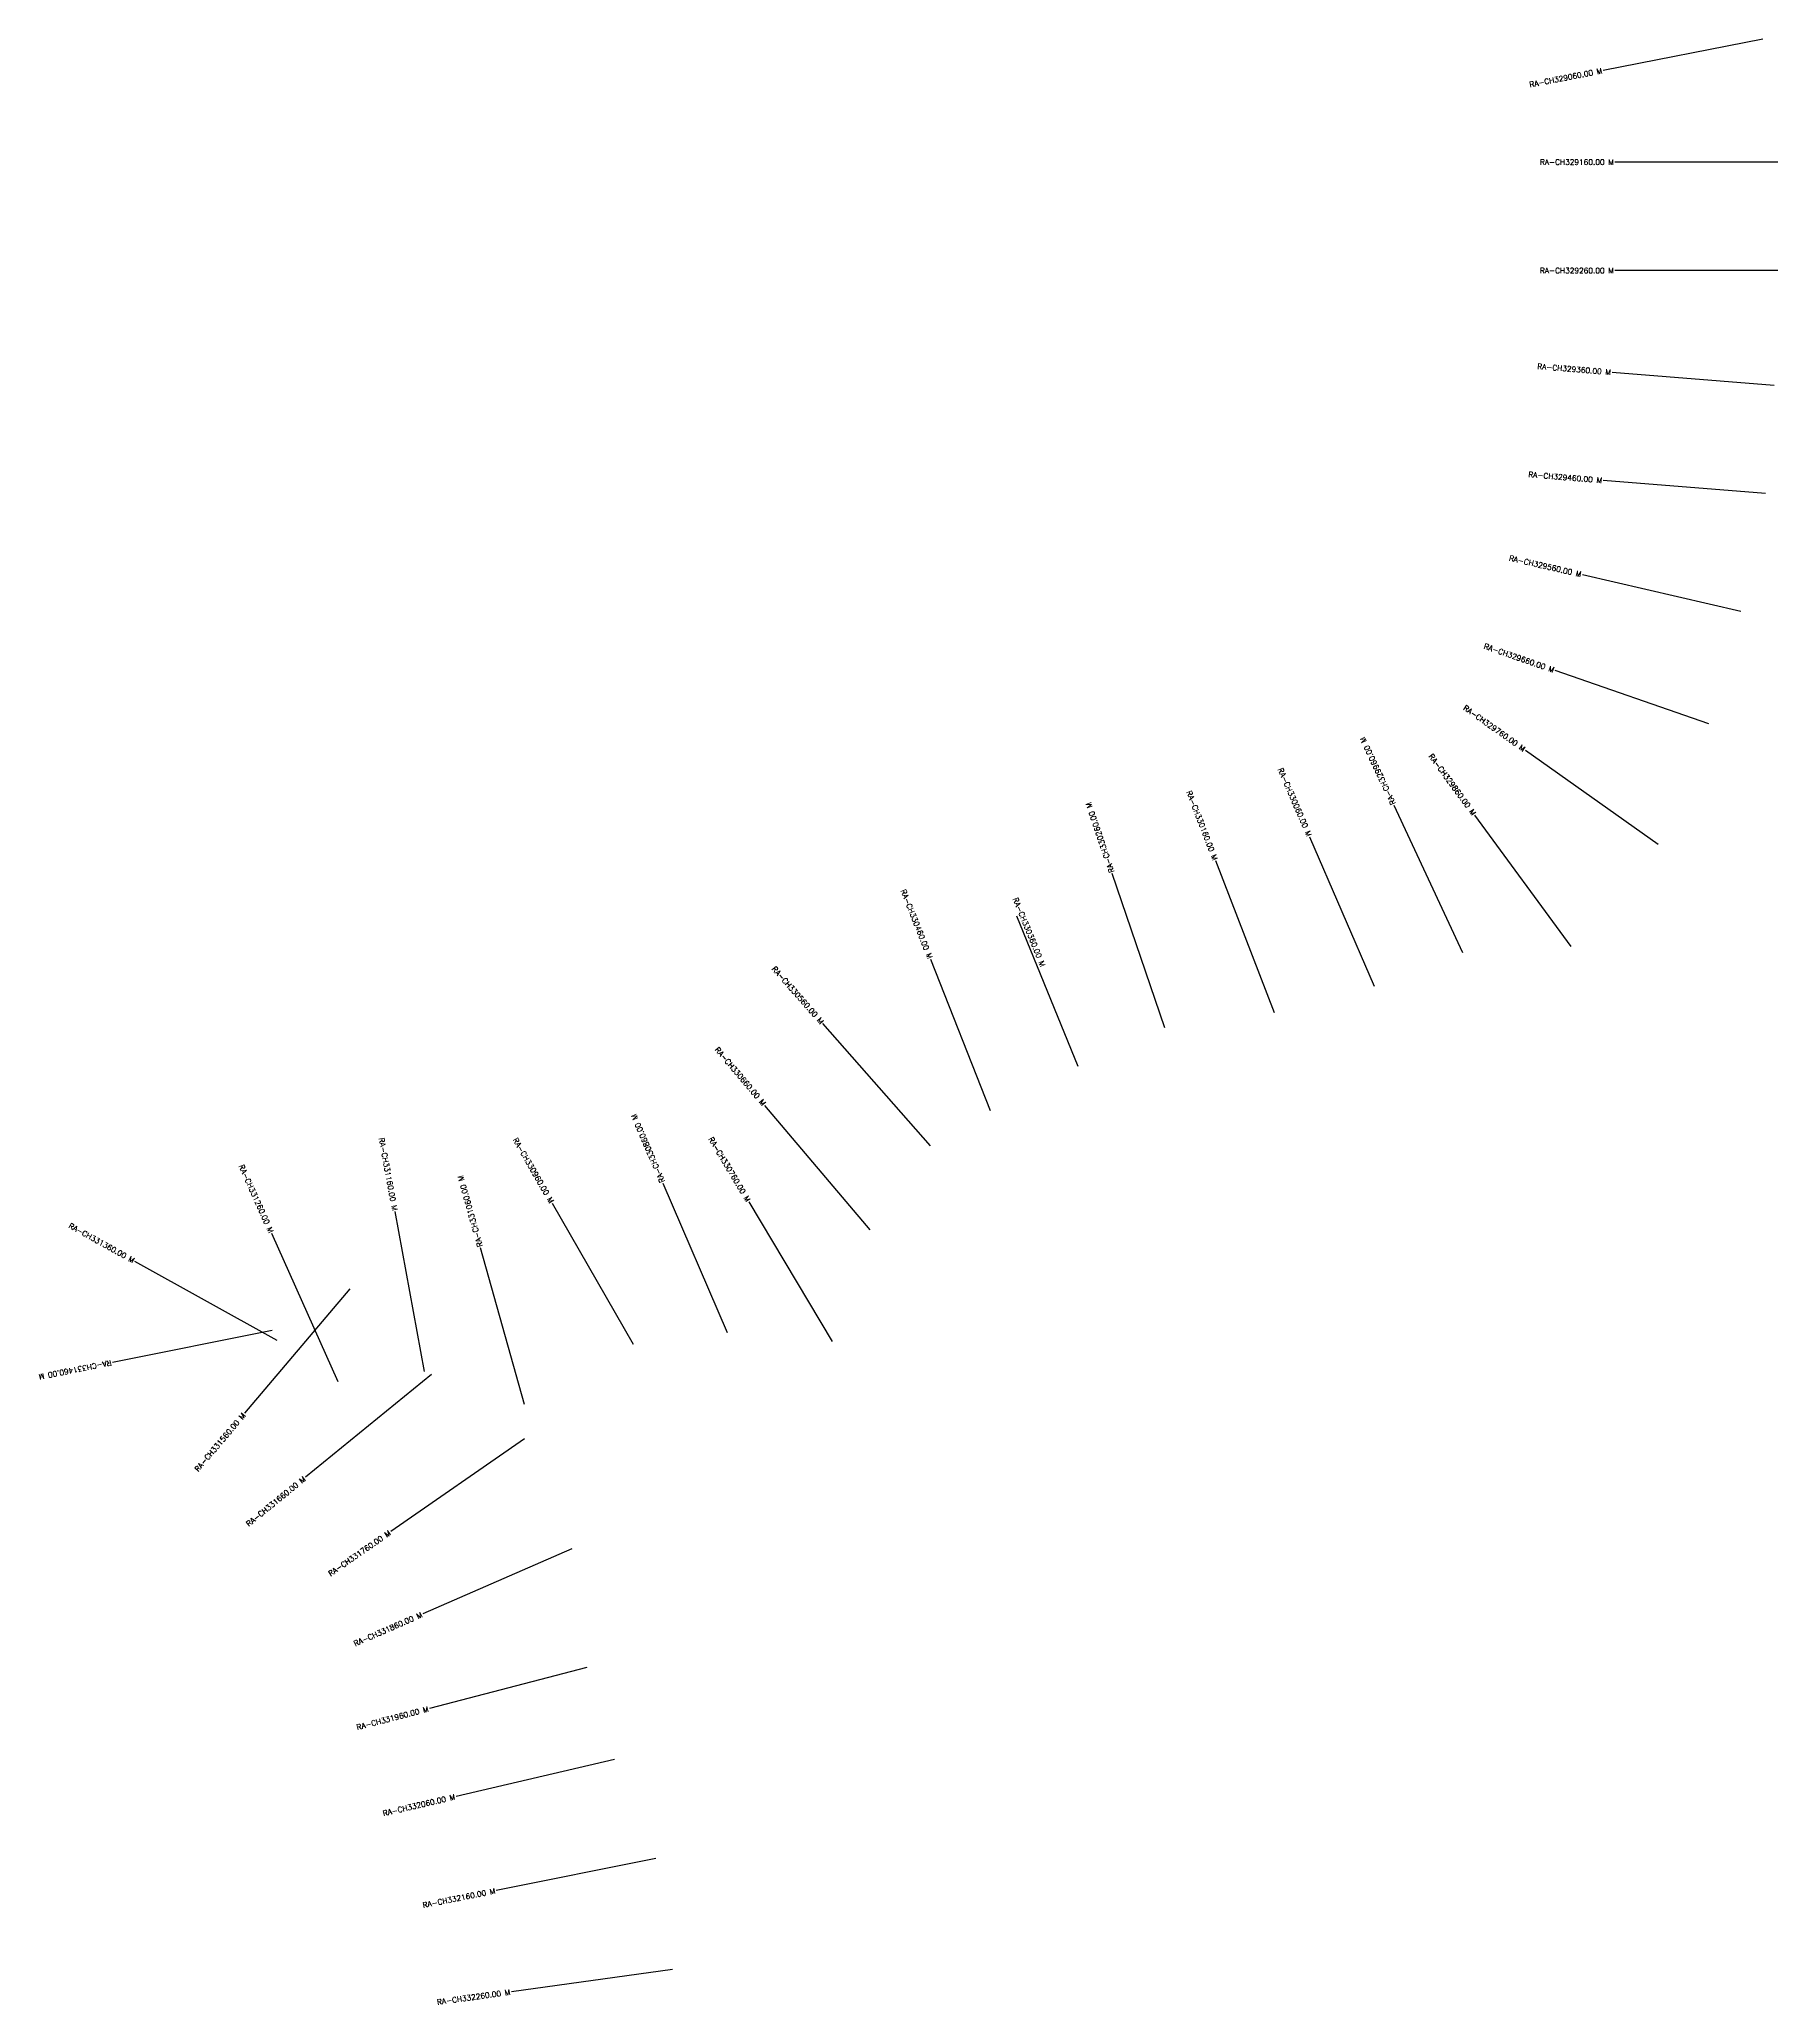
# Model space of a CAD drawing. Header units: metres. Extents: x 288417 to 293389, y 1993019 to 1996921.
# Drawn here: x 288417 to 290020, y 1993019 to 1994830 of the extents above; entities that cross this region are included whole.
import ezdxf
from ezdxf.enums import TextEntityAlignment as Align

# ---------------------------------------------------------------- set-up
doc = ezdxf.new("R2010")
doc.units = ezdxf.units.M
doc.header["$MEASUREMENT"] = 0
doc.layers.add('CS', color=134, linetype='Continuous')
doc.layers.add('CSMark', color=6, linetype='Continuous')
doc.styles.get("Standard").update_dxf_attribs({"font": 'simplex.shx'})

msp = doc.modelspace()

# ---------------------------------------------------------------- linework, layer by layer
at = {"layer": 'CS'}
for p, q in [((290006.1, 1994830.2), (289858.9, 1994801.5)), ((290019.8, 1994717), (289869.8, 1994717)), ((290019.8, 1994617), (289869.8, 1994617)), ((290016.6, 1994511), (289867.1, 1994523.2)), ((290008.4, 1994411.4), (289858.9, 1994423.5)), ((289985.8, 1994302.9), (289839.7, 1994336.7)), ((289956.3, 1994199.1), (289814.6, 1994248.4)), ((289909.6, 1994088.1), (289787.2, 1994174.8)), ((289729.6, 1993988.3), (289666.1, 1994124.1)), ((289829.4, 1993994.1), (289740.7, 1994115)), ((289648.2, 1993957.2), (289588.5, 1994094.8)), ((289555.8, 1993932.9), (289501.8, 1994072.9)), ((289454.8, 1993919.2), (289406.4, 1994061.2)), ((289375, 1993883.3), (289318.3, 1994022.1)), ((289294.2, 1993842.6), (289239, 1993982.1)), ((289238.8, 1993810.3), (289139.6, 1993922.9)), ((289183.1, 1993733), (289086.2, 1993847.5)), ((289051.7, 1993638), (288992.3, 1993775.7)), ((288772.4, 1993602.2), (288745.2, 1993749.7)), ((288965.1, 1993627.3), (288890.2, 1993757.3)), ((289148.6, 1993629.9), (289071.5, 1993758.6)), ((288692.9, 1993592.8), (288631.5, 1993729.6)), ((288864.5, 1993571.8), (288823.9, 1993716.2)), ((288636.5, 1993630.8), (288505.4, 1993703.7)), ((288703.5, 1993678.4), (288606.5, 1993563.9)), ((288631.8, 1993640), (288484.7, 1993610.7)), ((288778.7, 1993599.6), (288662.5, 1993504.8)), ((288864.5, 1993540.2), (288741.2, 1993454.8)), ((288908.3, 1993439), (288770.8, 1993378.9)), ((288922, 1993329.5), (288776.8, 1993291.7)), ((288947.5, 1993244.7), (288801.4, 1993210.6)), ((288985.6, 1993153.4), (288838.5, 1993123.9)), ((289000.9, 1993051.2), (288852.4, 1993030.6))]:
    msp.add_line(p, q, dxfattribs=at)

# ---------------------------------------------------------------- texts
at = {"layer": 'CSMark'}
for s, rotation, p in [('RA-CH329060.00 M', 11.0134, (289857.9, 1994801.3)), ('RA-CH329360.00 M', 355.3457, (289866.1, 1994523.3)), ('RA-CH329460.00 M', 355.3457, (289857.9, 1994423.6)), ('RA-CH329560.00 M', 346.9957, (289838.7, 1994336.9)), ('RA-CH329660.00 M', 340.8116, (289813.6, 1994248.7)), ('RA-CH329760.00 M', 324.674, (289786.4, 1994175.4)), ('RA-CH329860.00 M', 306.2688, (289740.1, 1994115.8)), ('RA-CH330060.00 M', 293.4405, (289588.2, 1994095.8)), ('RA-CH330160.00 M', 291.094, (289501.4, 1994073.8)), ('RA-CH330460.00 M', 291.6109, (289238.6, 1993983)), ('RA-CH330360.00 M', 292.2344, (289342.6, 1993975.8)), ('RA-CH330560.00 M', 311.3801, (289139, 1993923.6)), ('RA-CH330660.00 M', 310.2141, (289085.6, 1993848.3)), ('RA-CH331160.00 M', 280.4579, (288745, 1993750.7)), ('RA-CH330960.00 M', 299.9542, (288889.7, 1993758.1)), ('RA-CH330760.00 M', 300.9478, (289071, 1993759.4)), ('RA-CH331260.00 M', 294.1523, (288631.1, 1993730.5)), ('RA-CH331360.00 M', 330.9306, (288504.5, 1993704.2)), ('RA-CH331560.00 M', 49.7343, (288605.9, 1993563.1)), ('RA-CH331660.00 M', 39.2323, (288661.7, 1993504.1)), ('RA-CH331760.00 M', 34.7443, (288740.4, 1993454.2)), ('RA-CH331860.00 M', 23.598, (288769.9, 1993378.5)), ('RA-CH331960.00 M', 14.5894, (288775.8, 1993291.4)), ('RA-CH332060.00 M', 13.1442, (288800.4, 1993210.4)), ('RA-CH332160.00 M', 11.3481, (288837.5, 1993123.7)), ('RA-CH332260.00 M', 7.901, (288851.4, 1993030.4))]:
    msp.add_text(s, height=5, rotation=rotation, dxfattribs=at).set_placement(p, align=Align.MIDDLE_RIGHT)
for s, p in [('RA-CH329160.00 M', (289868.8, 1994717)), ('RA-CH329260.00 M', (289868.8, 1994617))]:
    msp.add_text(s, height=5, dxfattribs=at).set_placement(p, align=Align.MIDDLE_RIGHT)
for s, rotation, p in [('RA-CH329960.00 M', 115.0828, (289665.6, 1994125)), ('RA-CH330260.00 M', 108.8112, (289406.1, 1994062.1)), ('RA-CH330860.00 M', 113.3236, (288991.9, 1993776.6)), ('RA-CH331060.00 M', 105.6712, (288823.7, 1993717.2)), ('RA-CH331460.00 M', 191.2569, (288483.7, 1993610.5))]:
    msp.add_text(s, height=5, rotation=rotation, dxfattribs=at).set_placement(p, align=Align.MIDDLE_LEFT)

doc.saveas('drawing.dxf')
